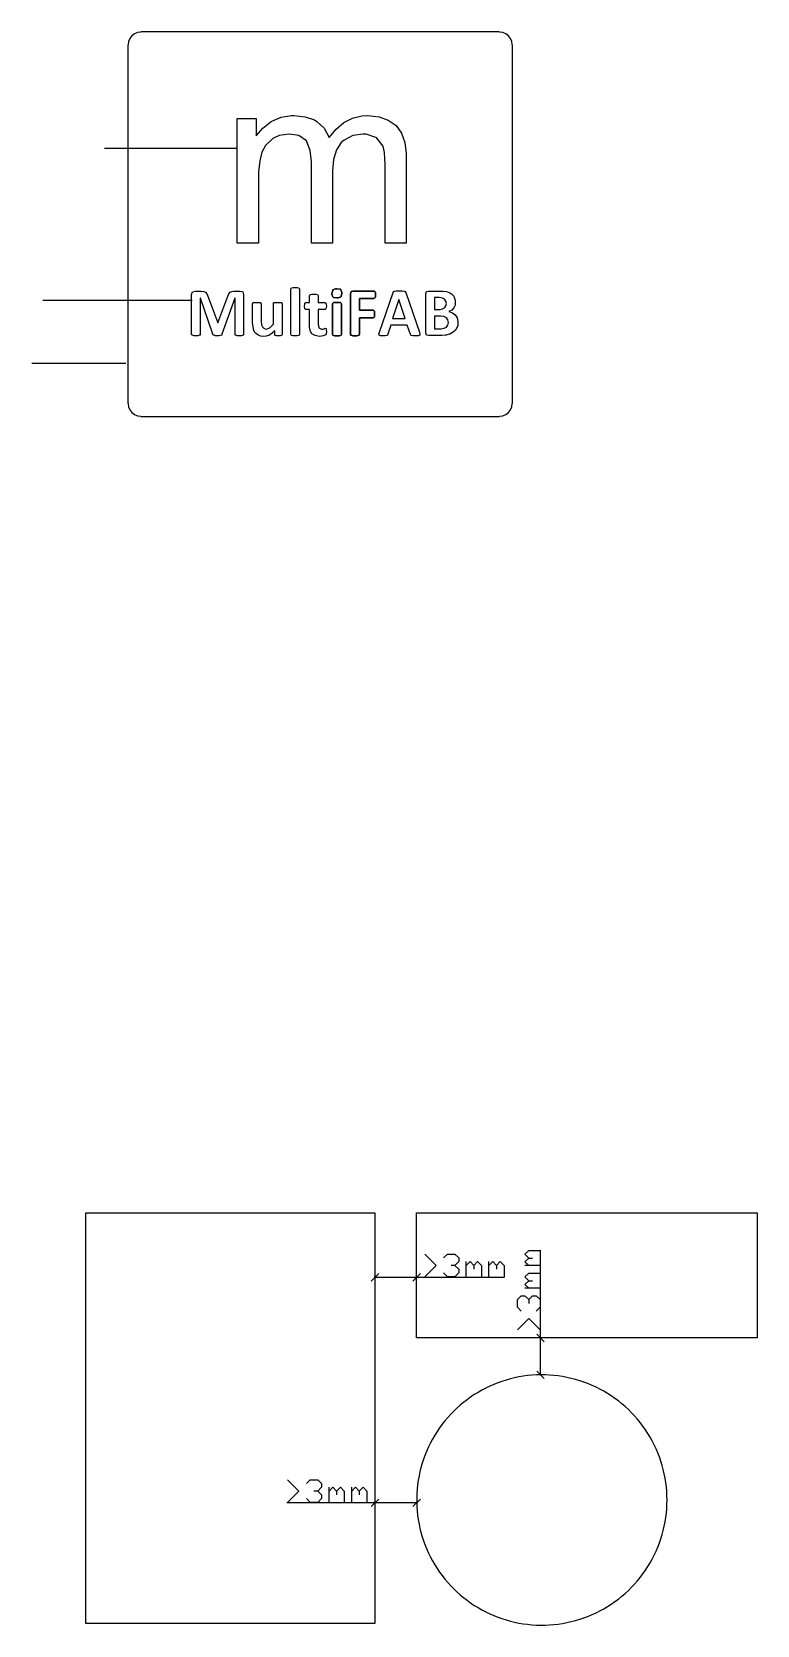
# Model space of a CAD drawing. Extents: x 699 to 13006, y 967 to 6587.
# Drawn here: x 10655 to 13006, y 1039 to 6205 of the extents above; entities that cross this region are included whole.
import ezdxf

# ---------------------------------------------------------------- set-up
doc = ezdxf.new("R2010")
doc.units = 0
doc.layers.add('Plantilla_LASERCUT_Illustrator_V2.0', color=7, linetype='CONTINUOUS')

msp = doc.modelspace()

# ---------------------------------------------------------------- linework, layer by layer
at = {"layer": 'Plantilla_LASERCUT_Illustrator_V2.0', "color": 5}
for points in [[(11007.729725, 6204.08667), (10997.475725, 6202.35367), (10987.220725, 6198.94867), (10978.680726, 6192.11967), (10971.831726, 6183.57967), (10968.406726, 6173.325671), (10966.715726, 6163.071671)], [(12171.063696, 6204.93237), (11007.729725, 6204.93237)], [(12212.096695, 6163.072071), (12210.385695, 6173.326071), (12206.959695, 6183.58007), (12200.131695, 6192.12007), (12191.570695, 6198.94907), (12181.315695, 6202.35307), (12171.063696, 6204.08707)], [(10965.849726, 6163.072071), (10965.849726, 4999.8011)], [(12212.942695, 4999.8016), (12212.942695, 6163.072571)], [(10966.715726, 4999.8016), (10968.405726, 4989.5716), (10971.830726, 4979.295601), (10978.680726, 4970.754601), (10987.220725, 4963.947601), (10997.475725, 4960.522601), (11007.729725, 4958.810601)], [(12171.063696, 4958.810301), (12181.315695, 4960.522301), (12191.570695, 4963.947301), (12200.131695, 4970.754301), (12206.959695, 4979.295301), (12210.385695, 4989.5713), (12212.096695, 4999.8013)], [(11007.729725, 4957.943201), (12171.063696, 4957.943201)]]:
    msp.add_lwpolyline(points, dxfattribs=at)
at = {"layer": 'Plantilla_LASERCUT_Illustrator_V2.0', "color": 1}
for points in [[(11560.760711, 5519.959787), (11560.760711, 5782.99678), (11557.356711, 5820.586779), (11546.237711, 5847.921779), (11544.523711, 5851.324779), (11520.592712, 5869.252778), (11488.965713, 5873.522778), (11456.470714, 5868.406778), (11435.963714, 5859.021779), (11412.031715, 5835.976779), (11400.067715, 5814.62378), (11393.237715, 5787.26778), (11389.813715, 5751.411781), (11388.946715, 5729.213782), (11388.946715, 5519.959787), (11320.576717, 5519.959787), (11320.576717, 5923.923777), (11382.116715, 5923.923777), (11382.116715, 5867.562778), (11403.489715, 5893.184778), (11429.981714, 5914.536777), (11432.538714, 5915.382777), (11462.474713, 5928.193777), (11496.660713, 5933.310777), (11504.356712, 5933.310777), (11541.098711, 5929.906777), (11571.012711, 5919.652777), (11578.708711, 5914.536777), (11602.64071, 5892.339778), (11618.87771, 5862.445778), (11641.117709, 5889.759778), (11665.895708, 5911.112777), (11694.096708, 5924.769777), (11724.878707, 5932.465777), (11743.673706, 5933.310777), (11780.438705, 5929.906777), (11810.350705, 5918.807777), (11835.994704, 5900.880777), (11853.077704, 5876.948778), (11863.354703, 5846.209779), (11868.467703, 5810.35478), (11868.467703, 5797.54278), (11868.467703, 5519.959787), (11800.099705, 5519.959787), (11800.099705, 5774.456781), (11798.385705, 5813.75778), (11794.115705, 5834.242779), (11773.586706, 5859.866779), (11769.317706, 5862.445778), (11738.556707, 5873.522778), (11728.303707, 5873.522778), (11694.963708, 5868.406778), (11666.739708, 5853.903779), (11657.352709, 5846.209779), (11641.963709, 5822.298779), (11632.555709, 5790.69178), (11629.151709, 5754.837781), (11629.151709, 5519.959787)], [(10829.769729, 2376.126866), (11766.816706, 2376.126866), (11766.816706, 1044.106899), (10829.769729, 1044.106899)], [(11902.144702, 2376.126866), (13005.994675, 2376.126866), (13005.994675, 1970.396876), (11902.144702, 1970.396876)], [(12713.942682, 1444.796789), (12713.737682, 1459.119789), (12712.938682, 1473.258788), (12711.730682, 1487.375788), (12709.907682, 1501.493787), (12707.693682, 1515.632787), (12705.071682, 1529.545787), (12701.842682, 1543.457786), (12698.011683, 1557.186786), (12693.779683, 1570.895786), (12689.139683, 1584.213785), (12684.097683, 1597.531785), (12678.444683, 1610.646785), (12672.399683, 1623.555784), (12665.944683, 1636.279784), (12658.885684, 1648.778784), (12651.622684, 1660.888783), (12643.753684, 1672.793783), (12635.690684, 1684.493783), (12627.022684, 1695.804783), (12617.945685, 1706.889782), (12608.662685, 1717.585782), (12598.776685, 1727.871782), (12588.696685, 1737.952782), (12578.204686, 1747.645781), (12567.519686, 1756.927781), (12556.422686, 1765.799781), (12544.927686, 1774.282781), (12533.228687, 1782.35678), (12521.333687, 1790.01978), (12509.028687, 1797.27378), (12496.519688, 1804.13778), (12483.814688, 1810.59178), (12470.907688, 1816.45178), (12457.597689, 1822.107779), (12444.290689, 1826.942779), (12430.776689, 1831.573779), (12417.26269, 1835.609779), (12403.35069, 1839.236779), (12389.42669, 1842.270779), (12375.511691, 1844.892779), (12361.396691, 1847.105779), (12347.277691, 1848.724779), (12333.158692, 1849.748779), (12318.837692, 1850.342779), (12304.513692, 1850.547779), (12290.396693, 1850.138779), (12276.073693, 1849.338779), (12261.956693, 1847.924779), (12247.837694, 1846.101779), (12233.719694, 1843.683779), (12219.807695, 1840.856779), (12205.894695, 1837.434779), (12192.174695, 1833.602779), (12178.662696, 1829.360779), (12165.354696, 1824.525779), (12152.046696, 1819.27978), (12138.929697, 1813.62378), (12126.228697, 1807.37478), (12113.522697, 1800.91978), (12101.208697, 1793.85178), (12089.120698, 1786.39278), (12077.213698, 1778.318781), (12065.513698, 1770.040781), (12054.427699, 1761.373781), (12043.333699, 1752.296781), (12032.842699, 1742.809781), (12022.555699, 1732.912782), (12012.4757, 1722.830782), (12002.9967, 1712.135782), (11993.7157, 1701.233782), (11985.0467, 1690.149783), (11976.565701, 1678.653783), (11968.503701, 1666.933783), (11961.043701, 1654.844784), (11953.779701, 1642.528784), (11947.120701, 1630.029784), (11940.872701, 1617.100785), (11935.021702, 1604.192785), (11929.580702, 1591.077785), (11924.735702, 1577.554786), (11920.296702, 1564.051786), (11916.262702, 1550.322786), (11912.840702, 1536.613787), (11909.807702, 1522.681787), (11907.389702, 1508.563787), (11905.380702, 1494.444788), (11903.967702, 1480.307788), (11902.954702, 1466.189788), (11902.348702, 1451.865789), (11902.348702, 1437.748789), (11902.954702, 1423.425789), (11903.967702, 1409.28679), (11905.380702, 1395.16879), (11907.389702, 1381.05179), (11909.807702, 1366.933791), (11912.840702, 1352.999791), (11916.262702, 1339.291792), (11920.296702, 1325.563792), (11924.735702, 1312.039792), (11929.580702, 1298.536793), (11935.021702, 1285.422793), (11940.872701, 1272.492793), (11947.120701, 1259.584794), (11953.779701, 1247.084794), (11961.043701, 1234.770794), (11968.503701, 1222.660794), (11976.565701, 1210.960795), (11985.0467, 1199.465795), (11993.7157, 1188.359795), (12002.9967, 1177.479796), (12012.4757, 1166.782796), (12022.555699, 1156.681796), (12032.842699, 1146.805796), (12043.333699, 1137.317797), (12054.427699, 1128.240797), (12065.513698, 1119.572797), (12077.213698, 1111.295797), (12089.120698, 1103.222797), (12101.208697, 1095.763798), (12113.522697, 1088.693798), (12126.228697, 1082.239798), (12138.929697, 1075.990798), (12152.046696, 1070.334798), (12165.354696, 1065.089798), (12178.662696, 1060.253798), (12192.174695, 1056.012799), (12205.894695, 1052.180799), (12219.807695, 1048.737799), (12233.719694, 1045.930799), (12247.837694, 1043.492799), (12261.956693, 1041.689799), (12276.073693, 1040.275799), (12290.396693, 1039.476799), (12304.513692, 1039.067799), (12318.837692, 1039.271799), (12333.158692, 1039.865799), (12347.277691, 1040.869799), (12361.396691, 1042.488799), (12375.511691, 1044.721799), (12389.42669, 1047.344799), (12403.35069, 1050.357799), (12417.26269, 1053.983799), (12430.776689, 1058.020799), (12444.290689, 1062.671798), (12457.597689, 1067.507798), (12470.907688, 1073.162798), (12483.814688, 1079.002798), (12496.519688, 1085.477798), (12509.028687, 1092.320798), (12521.333687, 1099.595798), (12533.228687, 1107.258797), (12544.927686, 1115.331797), (12556.422686, 1123.794797), (12567.519686, 1132.687797), (12578.204686, 1141.969796), (12588.696685, 1151.641796), (12598.776685, 1161.742796), (12608.662685, 1172.028796), (12617.945685, 1182.725795), (12627.022684, 1193.810795), (12635.690684, 1205.120795), (12643.753684, 1216.820795), (12651.622684, 1228.725794), (12658.885684, 1240.815794), (12665.944683, 1253.334794), (12672.399683, 1266.038793), (12678.444683, 1278.947793), (12684.097683, 1292.061793), (12689.139683, 1305.380792), (12693.779683, 1318.698792), (12698.011683, 1332.427792), (12701.842682, 1346.135791), (12705.071682, 1360.068791), (12707.693682, 1373.982791), (12709.907682, 1388.10079), (12711.730682, 1402.23879), (12712.938682, 1416.35679), (12713.737682, 1430.474789)]]:
    msp.add_lwpolyline(points, close=True, dxfattribs=at)
for points in [[(10889.781728, 5828.281979), (11320.576717, 5828.281979)], [(10689.766733, 5334.592592), (11174.406721, 5334.592592)], [(10654.713734, 5130.496897), (10959.863726, 5130.496897)]]:
    msp.add_lwpolyline(points, dxfattribs=at)
at = {"layer": 'Plantilla_LASERCUT_Illustrator_V2.0', "color": 3}
for points in [[(11522.303712, 5371.337691), (11522.303712, 5223.560694), (11521.438712, 5221.868694), (11518.879712, 5220.155694), (11514.608712, 5219.289695), (11507.758712, 5219.289695), (11500.930712, 5219.289695), (11496.660713, 5220.155694), (11494.948713, 5221.868694), (11494.102713, 5223.560694), (11494.102713, 5371.337691), (11494.948713, 5373.027691), (11496.660713, 5374.762691), (11500.930712, 5375.607691), (11507.758712, 5375.607691), (11514.608712, 5375.607691), (11518.879712, 5374.762691), (11521.438712, 5373.027691)], [(11494.947713, 5373.028091)], [(11496.660713, 5374.762491)], [(11500.930712, 5375.607191)], [(11507.758712, 5375.607191)], [(11514.607712, 5375.607191)], [(11518.879712, 5374.762491)], [(11521.438712, 5373.028091)], [(11222.268719, 5355.946091), (11225.693719, 5348.272091), (11257.324719, 5261.995093), (11289.794718, 5348.272091), (11293.219718, 5355.946091), (11297.490718, 5361.084091), (11302.625717, 5363.641091), (11309.455717, 5364.487091), (11329.983717, 5364.487091), (11335.098717, 5363.641091), (11338.523717, 5361.951091), (11340.237716, 5357.679091), (11341.081716, 5353.409091), (11341.081716, 5224.427094), (11341.081716, 5221.869094), (11338.523717, 5221.023094), (11334.254717, 5219.290095), (11327.424717, 5219.290095), (11320.577717, 5219.290095), (11316.304717, 5221.023094), (11313.747717, 5221.869094), (11313.747717, 5224.427094), (11313.747717, 5341.443091), (11312.879717, 5341.443091), (11270.998718, 5224.427094), (11270.153718, 5221.869094), (11266.729718, 5220.156094), (11262.456718, 5219.290095), (11256.475719, 5219.290095), (11249.625719, 5219.290095), (11245.353719, 5221.023094), (11242.795719, 5221.869094), (11241.084719, 5224.427094), (11200.91672, 5341.443091), (11200.05072, 5341.443091), (11200.05072, 5224.427094), (11200.05072, 5221.869094), (11197.49372, 5221.023094), (11193.22072, 5219.290095), (11186.37172, 5219.290095), (11179.541721, 5219.290095), (11175.272721, 5221.023094), (11173.559721, 5221.869094), (11172.713721, 5224.427094), (11172.713721, 5353.409091), (11175.272721, 5361.951091), (11183.81372, 5364.487091), (11202.62972, 5364.487091), (11212.01572, 5363.641091), (11217.99872, 5361.084091)], [(11200.91672, 5341.443191), (11200.05072, 5341.443191)], [(11465.879713, 5323.515392), (11465.879713, 5223.560394), (11465.031713, 5221.869394), (11463.320713, 5220.156394), (11459.897714, 5219.289395), (11453.912714, 5219.289395), (11447.928714, 5219.289395), (11443.658714, 5220.156394), (11441.945714, 5221.869394), (11441.945714, 5223.560394), (11441.945714, 5235.526394), (11433.405714, 5227.830394), (11424.865714, 5221.869394), (11414.611715, 5218.444395), (11406.914715, 5217.598395), (11395.794715, 5218.444395), (11389.813715, 5221.023394), (11381.272715, 5226.985394), (11378.691716, 5229.565394), (11373.576716, 5238.951394), (11372.709716, 5243.221394), (11371.018716, 5253.453394), (11370.150716, 5262.862393), (11370.150716, 5323.515392), (11371.018716, 5326.052392), (11373.576716, 5326.919392), (11377.846716, 5327.786392), (11384.675715, 5327.786392), (11391.523715, 5327.786392), (11395.794715, 5326.919392), (11397.508715, 5326.052392), (11398.353715, 5323.515392), (11398.353715, 5267.132393), (11399.219715, 5256.033394), (11399.219715, 5255.187394), (11402.645715, 5248.337394), (11407.760715, 5243.221394), (11415.456715, 5241.508394), (11424.865714, 5244.913394), (11426.576714, 5245.780394), (11433.405714, 5252.608394), (11437.675714, 5257.724394), (11437.675714, 5323.515392), (11438.541714, 5326.052392), (11440.233714, 5326.919392), (11444.503714, 5327.786392), (11451.353714, 5327.786392), (11458.202714, 5327.786392), (11462.474713, 5326.919392), (11465.031713, 5326.052392)], [(11522.303712, 5371.337691)], [(11607.77671, 5325.206792), (11608.62271, 5321.781792), (11609.48971, 5315.819792), (11607.77671, 5307.278792), (11605.21871, 5304.698792), (11582.97771, 5304.698792), (11582.97771, 5257.724794), (11584.69171, 5246.646794), (11585.55871, 5245.779794), (11594.09771, 5241.508794), (11594.94571, 5241.508794), (11599.21471, 5241.508794), (11601.79371, 5242.375794), (11604.35171, 5243.221794), (11606.06571, 5244.067794), (11607.77671, 5243.221794), (11608.62271, 5242.375794), (11608.62271, 5238.950794), (11609.48971, 5233.834794), (11608.62271, 5226.140794), (11606.91071, 5222.714794), (11604.35171, 5221.022794), (11599.21471, 5219.289795), (11594.09771, 5218.443795), (11587.25071, 5217.598795), (11576.994711, 5219.289795), (11572.724711, 5220.155794), (11564.183711, 5225.293794), (11562.470711, 5226.140794), (11557.355711, 5235.525794), (11557.355711, 5237.237794), (11554.777711, 5247.491794), (11554.777711, 5253.453794), (11554.777711, 5304.698792), (11542.812711, 5304.698792), (11539.385712, 5307.278792), (11538.538712, 5315.819792), (11539.385712, 5321.781792), (11539.385712, 5325.206792), (11541.097711, 5326.919792), (11542.812711, 5327.786792), (11554.777711, 5327.786792), (11554.777711, 5349.983791), (11555.622711, 5351.676791), (11558.201711, 5353.408791), (11562.470711, 5354.254791), (11569.321711, 5354.254791), (11576.150711, 5354.254791), (11580.41971, 5353.408791), (11582.13271, 5351.676791), (11582.97771, 5349.983791), (11582.97771, 5327.786792), (11604.35171, 5327.786792), (11606.91071, 5326.919792)], [(11659.910709, 5359.370891), (11659.910709, 5357.679891), (11657.351709, 5346.559891), (11656.485709, 5345.713891), (11647.945709, 5342.289891), (11643.676709, 5342.289891), (11632.555709, 5344.001891), (11630.842709, 5345.713891), (11627.437709, 5354.254891), (11627.437709, 5356.812891), (11629.996709, 5367.065891), (11630.842709, 5368.758891), (11639.405709, 5372.182891), (11643.676709, 5372.182891), (11654.775709, 5370.490891), (11656.485709, 5368.758891)], [(11657.351709, 5325.206792), (11658.199709, 5323.515792), (11658.199709, 5223.560794), (11657.351709, 5221.868794), (11654.775709, 5220.155794), (11650.502709, 5219.289795), (11643.675709, 5219.289795), (11636.845709, 5219.289795), (11632.554709, 5220.155794), (11629.996709, 5221.868794), (11629.150709, 5223.560794), (11629.150709, 5323.515792), (11629.996709, 5325.206792), (11632.554709, 5326.919792), (11636.845709, 5327.786792), (11643.675709, 5327.786792), (11650.502709, 5327.786792), (11654.775709, 5326.919792)], [(11643.676709, 5327.786892), (11636.846709, 5327.786892), (11632.555709, 5326.919892), (11629.996709, 5325.206892), (11629.151709, 5323.515892), (11629.151709, 5223.559894), (11629.996709, 5221.868894), (11632.555709, 5220.155894), (11636.846709, 5219.289895), (11643.676709, 5219.289895), (11650.503709, 5219.289895), (11654.776709, 5220.155894), (11657.352709, 5221.868894), (11658.199709, 5223.559894), (11658.199709, 5323.515892), (11657.352709, 5325.206892), (11654.776709, 5326.919892), (11650.503709, 5327.786892)], [(11643.676709, 5372.182391)], [(11643.676709, 5327.786892)], [(11767.625706, 5361.950991), (11768.472706, 5358.524991), (11768.472706, 5352.542991), (11768.472706, 5347.404991), (11767.625706, 5343.134991), (11765.890706, 5341.442991), (11764.199706, 5340.597991), (11717.182707, 5340.597991), (11717.182707, 5302.162992), (11761.621706, 5302.162992), (11763.334706, 5301.296992), (11765.047706, 5299.583993), (11765.890706, 5295.312993), (11765.890706, 5290.197993), (11765.890706, 5284.214993), (11765.047706, 5280.809993), (11763.334706, 5279.076993), (11761.621706, 5278.230993), (11717.182707, 5278.230993), (11717.182707, 5224.427994), (11716.338707, 5221.868994), (11713.758707, 5221.022994), (11709.487707, 5219.289995), (11701.791707, 5219.289995), (11694.963708, 5219.289995), (11690.691708, 5221.022994), (11688.113708, 5221.868994), (11687.268708, 5224.427994), (11687.268708, 5355.099991), (11689.825708, 5362.796991), (11695.809708, 5364.486991), (11764.199706, 5364.486991), (11765.890706, 5364.486991)], [(11861.640703, 5364.487091), (11865.043703, 5362.797091), (11866.755703, 5359.371091), (11911.216702, 5231.256094), (11912.928702, 5224.427094), (11912.063702, 5221.023094), (11907.790702, 5219.290095), (11899.249703, 5219.290095), (11889.842703, 5219.290095), (11885.574703, 5220.156094), (11883.014703, 5221.869094), (11882.147703, 5223.560094), (11871.895703, 5253.454094), (11818.047705, 5253.454094), (11808.640705, 5224.427094), (11807.793705, 5221.869094), (11805.213705, 5220.156094), (11800.099705, 5219.290095), (11792.403705, 5219.290095), (11784.706705, 5219.290095), (11780.438705, 5221.023094), (11779.592706, 5225.294094), (11781.284705, 5231.256094), (11825.743704, 5359.371091), (11827.454704, 5362.797091), (11830.859704, 5364.487091), (11835.994704, 5365.354091), (11845.406704, 5365.354091), (11855.658704, 5365.354091)], [(11844.537704, 5337.172692), (11824.029704, 5275.673693), (11865.043703, 5275.673693)], [(11934.302702, 5362.796691), (11940.264701, 5364.486691), (11976.162701, 5364.486691), (11988.1277, 5364.486691), (11998.4037, 5362.796691), (12009.5027, 5358.525691), (12014.6397, 5355.945691), (12022.334699, 5348.272691), (12024.047699, 5344.001691), (12027.449699, 5334.592692), (12027.449699, 5327.786692), (12026.604699, 5318.378692), (12022.334699, 5309.837692), (12016.3517, 5303.008692), (12006.9437, 5297.892693), (12018.0657, 5294.468693), (12027.449699, 5287.617693), (12033.454699, 5277.386693), (12036.011699, 5266.265693), (12036.011699, 5263.728693), (12035.147699, 5252.608694), (12034.301699, 5249.183694), (12029.162699, 5239.797694), (12028.318699, 5238.105694), (12020.621699, 5231.255694), (12018.9087, 5230.409694), (12009.5027, 5225.293694), (12007.7897, 5224.427694), (11997.5357, 5221.868694), (11994.1317, 5221.023694), (11983.8577, 5220.155694), (11978.740701, 5220.155694), (11940.264701, 5220.155694), (11934.302702, 5221.868694), (11931.723702, 5229.565694), (11931.723702, 5355.100691)], [(11998.4027, 5324.362092), (11996.6907, 5332.057092), (11992.4197, 5338.018092), (11986.4357, 5341.443091), (11975.315701, 5343.134091), (11959.925701, 5343.134091), (11959.925701, 5304.699092), (11977.028701, 5304.699092), (11986.4357, 5306.433092), (11993.2657, 5310.704092), (11996.6907, 5316.666092)], [(12005.2297, 5262.862093), (12003.5207, 5271.402093), (11999.2477, 5278.231093), (11990.7077, 5282.502093), (11980.4547, 5283.347093), (11977.873701, 5283.347093), (11959.926701, 5283.347093), (11959.926701, 5242.376094), (11981.2997, 5242.376094), (11991.5527, 5244.068094), (11999.2477, 5247.492094), (12003.5207, 5254.320094)], [(11494.102713, 5223.560294)], [(11494.947713, 5221.868894)], [(11496.660713, 5220.155994)], [(11500.930712, 5219.289795)], [(11507.758712, 5219.289795)], [(11514.607712, 5219.289795)], [(11518.879712, 5220.155994)], [(11521.438712, 5221.868894)]]:
    msp.add_lwpolyline(points, close=True, dxfattribs=at)
for points in [[(11494.102713, 5223.560294), (11494.102713, 5371.337291), (11494.948713, 5373.028291)], [(11494.947713, 5373.028091), (11496.660713, 5374.762091)], [(11496.660713, 5374.762491), (11500.930712, 5375.607491)], [(11500.930712, 5375.607191), (11507.758712, 5375.607191), (11514.608712, 5375.607191)], [(11514.607712, 5375.607191), (11518.878712, 5374.762191)], [(11518.879712, 5374.762491), (11521.438712, 5373.028491)], [(11521.438712, 5373.028091), (11522.303712, 5371.338091)], [(11522.303712, 5371.337691), (11522.303712, 5223.560694)], [(11643.676709, 5372.182391), (11639.405709, 5372.182391), (11630.842709, 5368.758391), (11629.996709, 5367.066391), (11627.438709, 5356.813391), (11627.438709, 5354.254391), (11630.842709, 5345.713391), (11632.555709, 5344.001391), (11643.676709, 5342.289391), (11647.946709, 5342.289391), (11656.486709, 5345.713391), (11657.352709, 5346.560391), (11659.910709, 5357.679391), (11659.910709, 5359.370391), (11656.486709, 5368.758391), (11654.776709, 5370.491391)], [(11654.775709, 5370.490991), (11643.675709, 5372.181991)], [(11764.199706, 5364.487091), (11764.199706, 5364.487091), (11695.808708, 5364.487091), (11689.825708, 5362.797091), (11687.267708, 5355.100091), (11687.267708, 5224.427094), (11688.113708, 5221.869094), (11690.691708, 5221.023094), (11694.963708, 5219.290095), (11701.791707, 5219.290095), (11709.487707, 5219.290095), (11713.758707, 5221.023094), (11716.338707, 5221.869094), (11717.181707, 5224.427094), (11717.181707, 5278.231093), (11761.621706, 5278.231093), (11763.334706, 5279.077093), (11765.047706, 5280.810093), (11765.889706, 5284.215093), (11765.889706, 5290.198093), (11765.889706, 5295.313093), (11765.047706, 5299.584093), (11763.334706, 5301.297092), (11761.621706, 5302.163092), (11717.181707, 5302.163092), (11717.181707, 5340.598091), (11764.199706, 5340.598091), (11765.889706, 5341.443091), (11767.625706, 5343.134091), (11768.471706, 5347.405091), (11768.471706, 5352.543091), (11768.471706, 5358.525091), (11767.625706, 5361.951091), (11765.889706, 5364.487091)], [(11765.890706, 5364.487091), (11764.200706, 5364.487091)], [(11496.660713, 5220.155994), (11494.947713, 5221.868994), (11494.101713, 5223.559894)], [(11507.758712, 5219.289795), (11500.930712, 5219.289795), (11496.660713, 5220.155794)], [(11514.607712, 5219.289795), (11507.757712, 5219.289795)], [(11521.438712, 5221.868894), (11518.879712, 5220.155894), (11514.608712, 5219.289995)], [(11522.303712, 5223.560294), (11522.303712, 5223.560294), (11521.438712, 5221.869294)]]:
    msp.add_lwpolyline(points, dxfattribs=at)
at = {"layer": 'Plantilla_LASERCUT_Illustrator_V2.0', "color": 4}
for points in [[(11928.167702, 2242.160069), (11965.069701, 2205.44107), (11928.167702, 2168.722071)], [(11989.4747, 2229.866069), (12001.7907, 2242.160069), (12026.388699, 2242.160069), (12038.488699, 2229.866069), (12038.488699, 2217.75707), (12026.388699, 2205.44107), (12014.0837, 2205.44107)], [(12265.388693, 2229.251869), (12253.083694, 2241.565869), (12265.388693, 2253.654869), (12302.096692, 2253.654869)], [(12265.388693, 2204.64247), (12253.083694, 2216.93647), (12265.388693, 2229.251469), (12277.693693, 2229.251469)], [(12303.716692, 1850.547779), (12303.716692, 1970.396776), (12303.716692, 2255.274769)], [(11779.120706, 2179.418771), (11754.511706, 2154.809771)], [(11766.815706, 2168.722571), (11766.815706, 2170.136571)], [(11890.043703, 2154.809471), (11914.447702, 2179.418471)], [(11902.144702, 2168.722571), (11902.144702, 2170.136571)], [(12026.388699, 2205.44127), (12038.488699, 2193.12727), (12038.488699, 2180.83327), (12026.388699, 2168.722271), (12001.7907, 2168.722271), (11989.4747, 2180.83327)], [(12063.096698, 2168.722571), (12063.096698, 2217.75657)], [(12063.096698, 2205.44127), (12075.402698, 2217.75627), (12087.706698, 2205.44127), (12087.706698, 2193.12727)], [(12087.706698, 2205.44127), (12099.806698, 2217.75627), (12112.108697, 2205.44127), (12112.108697, 2168.722271)], [(12136.718697, 2168.722571), (12136.718697, 2217.75657)], [(12136.718697, 2205.44127), (12148.808696, 2217.75627), (12161.122696, 2205.44127), (12161.122696, 2193.12727)], [(12161.122696, 2205.44127), (12173.417696, 2217.75627), (12185.722695, 2205.44127), (12185.722695, 2168.722271)], [(12302.096692, 2204.64247), (12253.083694, 2204.64247)], [(12265.388693, 2155.609271), (12253.083694, 2167.923271), (12265.388693, 2180.21727), (12302.096692, 2180.21727)], [(11766.815706, 2167.104371), (11902.143702, 2167.104371), (12187.135695, 2167.104371)], [(12265.388693, 2131.204972), (12253.083694, 2143.498971), (12265.388693, 2155.608971), (12277.693693, 2155.608971)], [(12302.096692, 2131.204972), (12253.083694, 2131.204972)], [(12240.790694, 2057.562374), (12228.679694, 2069.856373), (12228.679694, 2094.465373), (12240.790694, 2106.575372), (12253.083694, 2106.575372), (12265.388693, 2094.465373), (12265.388693, 2082.171373)], [(12265.388693, 2094.465673), (12277.693693, 2106.574672), (12289.792693, 2106.574672), (12302.096692, 2094.465673), (12302.096692, 2069.856673), (12289.792693, 2057.562674)], [(12228.679694, 1996.418775), (12265.388693, 2033.137774), (12302.096692, 1996.418775)], [(12316.009692, 1958.081876), (12291.410693, 1982.505875)], [(12305.130692, 1970.396376), (12306.737692, 1970.396376)], [(12291.410693, 1862.862178), (12316.009692, 1838.438179)], [(12305.130692, 1850.547779), (12306.737692, 1850.547779)], [(11483.444713, 1510.571187), (11520.151712, 1473.852188), (11483.444713, 1437.133189)], [(11544.751711, 1498.482288), (11556.860711, 1510.571287), (11581.47071, 1510.571287), (11593.76471, 1498.482288), (11593.76471, 1486.167288), (11581.47071, 1473.852288), (11569.155711, 1473.852288)], [(11581.47071, 1473.852388), (11593.76471, 1461.558388), (11593.76471, 1449.448389), (11581.47071, 1437.133389), (11556.861711, 1437.133389), (11544.751711, 1449.448389)], [(11618.16771, 1437.133689), (11618.16771, 1486.166688)], [(11618.16771, 1473.852388), (11630.472709, 1486.166388), (11642.776709, 1473.852388), (11642.776709, 1461.558388)], [(11642.776709, 1473.852388), (11655.080709, 1486.166388), (11667.179708, 1473.852388), (11667.179708, 1437.133389)], [(11691.790708, 1437.133689), (11691.790708, 1486.166688)], [(11691.790708, 1473.852388), (11704.085707, 1486.166388), (11716.193707, 1473.852388), (11716.193707, 1461.558388)], [(11716.193707, 1473.852388), (11728.487707, 1486.166388), (11740.803706, 1473.852388), (11740.803706, 1437.133389)], [(11779.120706, 1447.829989), (11754.511706, 1423.425989)], [(11890.043703, 1423.425689), (11914.653702, 1447.829689)], [(11902.349702, 1435.514489), (11766.816706, 1435.514489), (11481.826713, 1435.514489)], [(11766.815706, 1437.133689), (11766.815706, 1438.547689)], [(11902.349702, 1437.133689), (11902.349702, 1438.547689)]]:
    msp.add_lwpolyline(points, dxfattribs=at)
for points in [[(11766.815706, 2167.104371)], [(11902.144702, 2167.104371)], [(12303.716692, 1970.396376)], [(12303.716692, 1850.547779)], [(11766.815706, 1435.514489)], [(11902.349702, 1435.514489)]]:
    msp.add_lwpolyline(points, close=True, dxfattribs=at)

doc.saveas('drawing.dxf')
